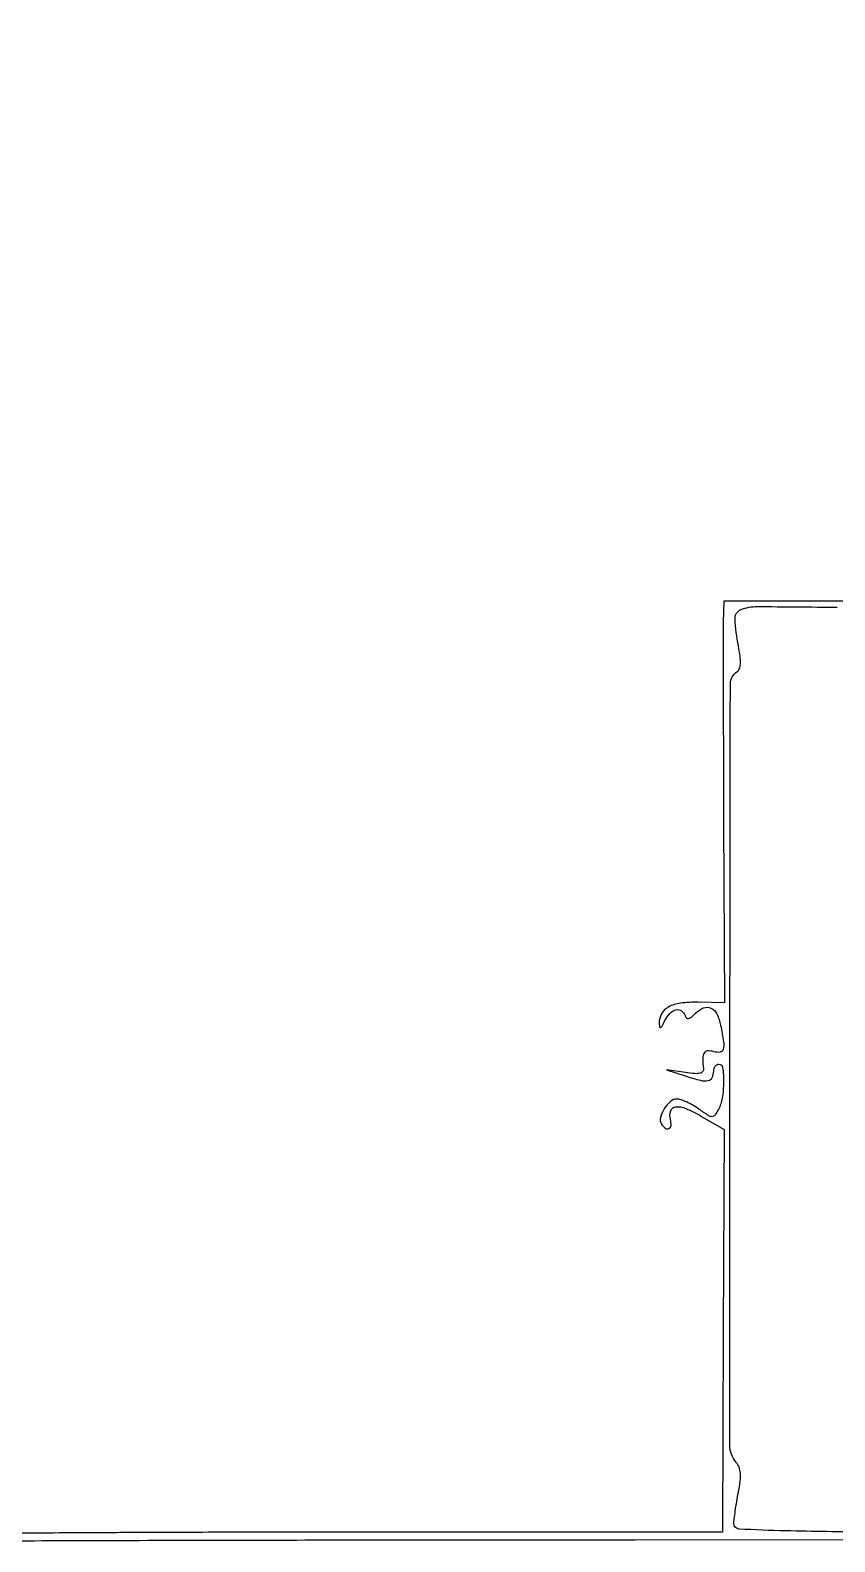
# Model space of a CAD drawing. Extents: x 24 to 1546, y 0 to 2379.
# Drawn here: x 724.8 to 886.3, y 576.1 to 879.7 of the extents above; entities that cross this region are included whole.
import ezdxf

# ---------------------------------------------------------------- set-up
doc = ezdxf.new("R2010")
doc.units = 0
doc.header["$MEASUREMENT"] = 0
doc.layers.get('0').update_dxf_attribs({"linetype": 'CONTINUOUS'})

msp = doc.modelspace()

# ---------------------------------------------------------------- linework, layer by layer
for points in [[(669.79548, 1002.302636, -0.00002), (669.596685, 899.530331, -0.000025), (669.388942, 796.915146, -0.198373)], [(681.5874, 575.920734, -0.198023), (682.11066, 576.138525, -0.000014), (730.176508, 576.301627, -0.000501), (783.279498, 576.427095, -0.000302), (846.254519, 576.474781), (1010.392808, 576.5)], [(937.25, 578.015313, -0.000438), (892.915979, 578.044662, -0.005704), (876.426587, 578.258175, -0.006876), (867.095616, 578.613934, -0.406334), (866.043551, 579.75, -0.024565), (866.114441, 580.70621, -0.005668), (866.331093, 582.307812, -0.005841), (866.623425, 584.148828, -0.005678), (866.96126, 586, 0.018179), (867.308861, 588.217125, 0.047557), (867.347698, 589.827155, 0.067668), (867.093989, 591.040934, 0.093538), (866.534988, 592, -0.180458), (865.226909, 595.505145, -0.000225), (865.252986, 671.754424, -0.000174), (865.340345, 748.426331, -0.259545), (866.660738, 750.790374, 0.170489), (867.138403, 751.381637, 0.071508), (867.343474, 752.398404, 0.045579), (867.29144, 753.890995, 0.016149), (866.954289, 756.00385, -0.033393), (866.276459, 761.452265, -0.324172), (867.460883, 763.300318, -0.094879), (870.728469, 763.910746, -0.002129), (886.75, 763.770288)], [(893.700332, 765.064521, -0.003906), (885.440983, 765), (864, 765), (863.921231, 760.75, 0.004875), (863.895174, 757.782797, 0.000201), (863.909766, 747.147975, 0.00035), (863.940943, 734.547257, 0.000248), (863.992815, 720.413321), (864.143169, 684.326641), (858.908653, 684.428961, 0.03522), (855.321072, 684.246313, 0.094141), (852.892089, 683.470897, 0.144245), (851.51923, 682.103918, 0.136164), (851.06768, 680.178571, 0.037689), (851.151123, 679.46022, 0.495449), (851.357569, 679.357985, 0.15602), (851.663286, 679.65427, 0.010537), (852.220495, 680.75, -0.075937), (853.21638, 682.202702, -0.144172), (854.428021, 682.915697, -0.212922), (855.513589, 682.724809, -0.165334), (856.247024, 681.758929, 0.127107), (856.543311, 681.301335, 0.243825), (856.954399, 681.189766, 0.118304), (857.529947, 681.466946, 0.025273), (858.359296, 682.216439, -0.09791), (859.98239, 683.303663, -0.213451), (861.448916, 683.266132, -0.171195), (862.628962, 682.086368, -0.062335), (863.387786, 679.811072, -0.011418), (863.980336, 676.451103, -0.102181), (863.902982, 674.962859, -0.302873), (863.262804, 674.393367, -0.11201), (862, 674.5, 0.089186), (860.78617, 674.65799, 0.249316), (860.071873, 674.232592, 0.143923), (859.786345, 673.155387, 0.027822), (859.954035, 671.125105, -0.191189), (859.805667, 670.518249, -0.185542), (859.27935, 670.168676, -0.076086), (858.209304, 670.096347, -0.015605), (856.322518, 670.315424), (852.5, 670.880639), (856.5, 669.571901, 0.018032), (859.340915, 668.754532, 0.10581), (860.883693, 668.703213, 0.233234), (861.694544, 669.301725, 0.119733), (862, 670.559017, -0.067639), (862.074854, 671.109818, -0.08433), (862.29375, 671.576711, -0.09965), (862.61866, 671.888931, -0.142666), (863, 672, -0.377661), (863.79548, 671.299204, -0.033035), (863.971354, 668.388259, -0.037226), (863.714887, 665.194047, -0.084414), (862.948137, 662.903094, -0.031788), (862.22137, 661.730773, -0.247136), (861.665458, 661.449976, -0.142375), (860.928282, 661.677757, -0.009061), (859.043767, 662.968835, 0.023217), (857.837131, 663.74626, 0.023645), (856.570802, 664.403345, 0.024241), (855.420239, 664.866757, 0.0838), (854.630813, 665, 0.181049), (853.313523, 664.506847, 0.074792), (852.060409, 663.034268, 0.076049), (851.31401, 661.28809, 0.204197), (851.512773, 659.979333, 0.089685), (852.278334, 659.128113, 0.288936), (853.002953, 659.057687, 0.264166), (853.428992, 659.695923, 0.082145), (853.319262, 660.887141, -0.14122), (853.362251, 662.619769, -0.300224), (854.358166, 663.428561, -0.127669), (856.431123, 663.104214, -0.030239), (859.577864, 661.507237), (864.095923, 658.859478), (863.919528, 618.429739), (863.743134, 578), (814.621567, 578.021617, 0.000304), (793.981645, 578.01813, 0.000273), (772.58571, 577.989788, 0.000274), (753.38586, 577.943341, 0.000862), (740.5, 577.882907, -0.000616), (730.604451, 577.831631, -0.000804), (721.552708, 577.810423, -0.000592)], [(563.917736, 301.759581, -0.00001), (564.039235, 350.115363, -0.198254)], [(330.47682, 18.883074, 0.000013), (445.994116, 18.943074, 0.000017)]]:
    msp.add_lwpolyline(points, format="xyb")

doc.saveas('drawing.dxf')
